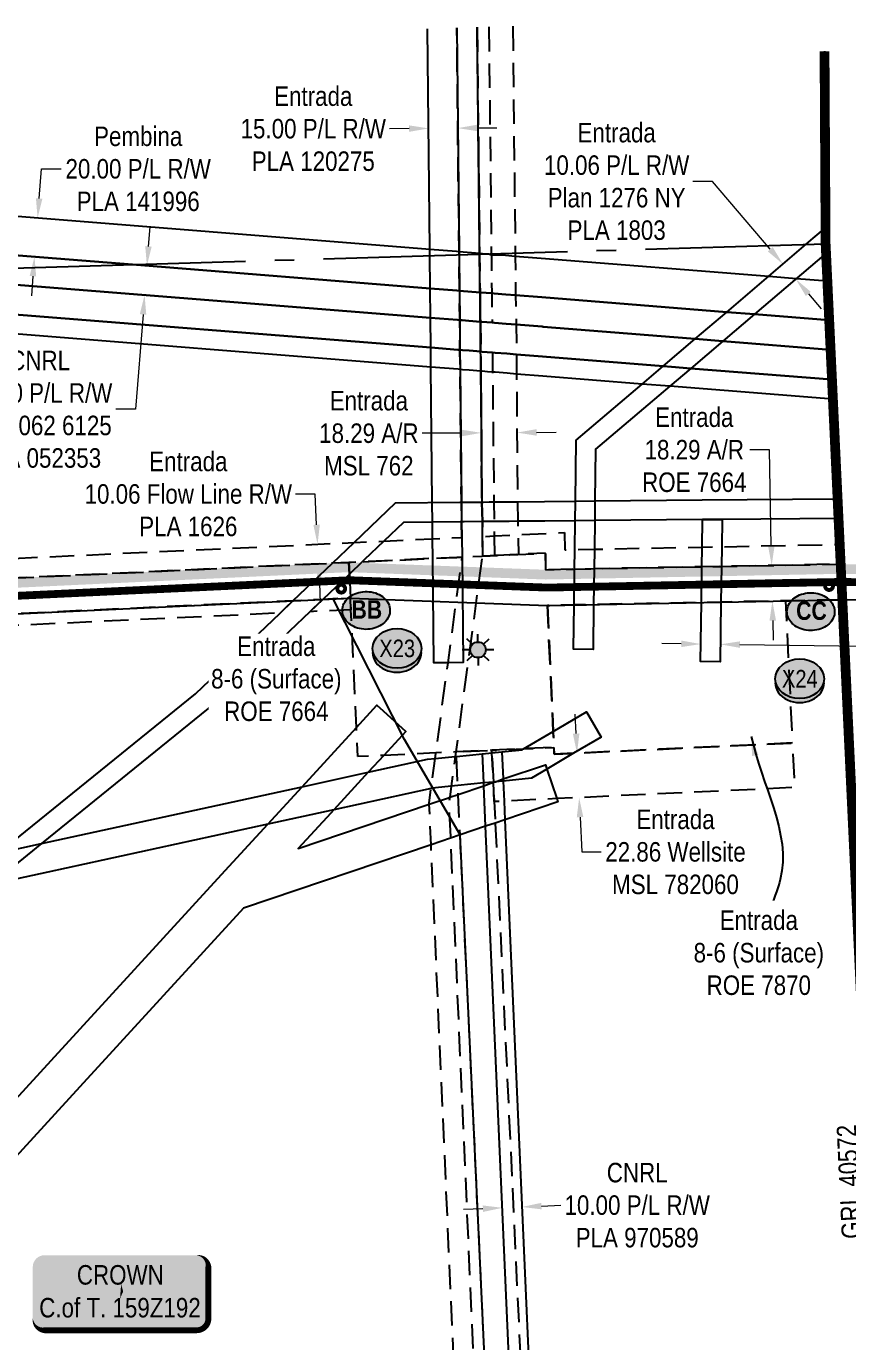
# Model space of a CAD drawing. Extents: x 632269 to 650517, y 5825252 to 5832959.
# Drawn here: x 645812 to 646233, y 5828141 to 5828816 of the extents above; entities that cross this region are included whole.
import ezdxf
from ezdxf.enums import TextEntityAlignment as Align

# ---------------------------------------------------------------- set-up
doc = ezdxf.new("R2010")
doc.units = 0
doc.header["$LTSCALE"] = 5
doc.header["$PDMODE"] = 35
doc.header["$PDSIZE"] = 10
for name, pattern in [('CENTERLINEX3', [5, 2.5, -1, 0.5, -1]), ('foc-ACCESSROAD', [3.75, 2.5, -1.25]), ('foc-FLOWLINE', [3.75, 2.5, -1.25]), ('foc-QUARTERLINE', [33, 25, -3, 2, -3])]:
    doc.linetypes.add(name, pattern=pattern)
doc.layers.get('Defpoints').update_dxf_attribs({"color": 9})
for name, color, linetype in [('AS-POWER', 104, 'foc-POWER'), ('AS-ROADS', 254, 'Continuous'), ('C-RW', 13, 'Continuous'), ('C-WS-S', 8, 'Continuous'), ('F-AR', 190, 'foc-ACCESSROAD'), ('F-EZE', 190, 'foc-FLOWLINE'), ('F-FLOWLINE', 190, 'foc-FLOWLINE'), ('F-RW', 190, 'Continuous'), ('F-WS', 190, 'foc-ACCESSROAD'), ('L-SEC', 7, 'Continuous'), ('L-SECQ', 8, 'foc-QUARTERLINE'), ('P-CROSSINGS', 250, 'Continuous'), ('P-PROPOSED-WL1', 10, 'Continuous'), ('P-STATION', 7, 'Continuous')]:
    doc.layers.add(name, color=color, linetype=linetype)
doc.layers.add('AS-TRAPPER BOUNDARY', color=7, linetype='CENTERLINEX3', true_color=0xb85c00, transparency=0.6)
doc.layers.add('AS-TRAPPER-T', color=7, linetype='Continuous', true_color=0xc26100)
doc.layers.add('P-PROPOSED-WL4', color=7, linetype='Continuous', true_color=0x5b5bc8)
for name, color, linetype, lineweight in [('F-AR-T', 190, 'Continuous', 9), ('F-FLOWLINE-T', 190, 'Continuous', 9), ('F-RW-T', 190, 'Continuous', 9), ('F-WS-T', 190, 'Continuous', 9)]:
    doc.layers.add(name, color=color, linetype=linetype, lineweight=lineweight)
doc.styles.add('80', font='ARIALN.TTF', dxfattribs={"height": 10})
doc.styles.add('80CG', font='ARIALN.TTF', dxfattribs={"height": 10})
doc.styles.add('BOLD', font='ARIALNB.TTF')
doc.styles.add('Crossing', font='ARIALN.TTF', dxfattribs={"height": 10})
doc.styles.add('foc-LtypeFont', font='ARIALN.TTF', dxfattribs={"height": 7.35})
doc.linetypes.add('foc-POWER', pattern='A,6,-1,["P",foc-LtypeFont,S=0.2,R=0,X=-0.625,Y=-0.75],-1.24,4', length=12.24)
doc.dimstyles.new('Compass 5 000', dxfattribs={"dimscale": 5, "dimtxt": 9, "dimasz": 2, "dimexe": 0.2, "dimexo": 0.0625, "dimgap": 0.5, "dimtad": 0, "dimtih": 1, "dimtoh": 1, "dimzin": 0, "dimdsep": 46, "dimtxsty": '80CG', "dimcen": 0.1, "dimse1": 1, "dimse2": 1, "dimclrd": 256, "dimclrt": 256, "dimaunit": 1, "dimadec": 4, "dimazin": 0, "dimtfac": 0.06, "dimtofl": 0, "dimtmove": 0, "dimatfit": 1, "dimfxl": 0.2, "dimtolj": 1, "dimtzin": 0, "dimlwd": -1, "dimarcsym": 0})

# ---------------------------------------------------------------- blocks, each defined once
blk = doc.blocks.new('*D496')
at = {"layer": 'Defpoints', "color": 0, "transparency": 16777216}
for p in [(646045.01, 5828607.14), (646045.03, 5828604.24), (646063.29, 5828604.38)]:
    blk.add_point(p, dxfattribs=at)
at = {"layer": 'F-AR-T', "transparency": 16777216}
for p, q in [((646035.01, 5828607.06), (646014.62, 5828606.9)), ((646073.26, 5828607.36), (646083.26, 5828607.44))]:
    blk.add_line(p, q, dxfattribs=at)
for points in [[(646035, 5828608.73), (646035.02, 5828605.39), (646045.01, 5828607.14)], [(646073.25, 5828609.03), (646073.28, 5828605.69), (646063.26, 5828607.28)]]:
    blk.add_solid(points, dxfattribs=at)
at = {"layer": 'F-AR-T', "transparency": 16777216, "insert": (645987.34, 5828606.9), "char_height": 10, "attachment_point": 5, "style": '80CG'}
blk.add_mtext('\\A1;Entrada\\P18.29 A/R\\PMSL 762', dxfattribs=at)
blk = doc.blocks.new('*D531')
at = {"layer": 'Defpoints', "color": 0, "transparency": 16777216}
for p in [(646148.62, 5828445.5), (646149.69, 5828422.67), (646095.09, 5828420.11)]:
    blk.add_point(p, dxfattribs=at)
at = {"layer": 'F-WS-T', "transparency": 16777216}
for p, q in [((646093.55, 5828452.92), (646093.08, 5828462.91)), ((646095.55, 5828410.12), (646096.39, 5828392.23)), ((646096.39, 5828392.23), (646106.39, 5828392.23))]:
    blk.add_line(p, q, dxfattribs=at)
for points in [[(646095.21, 5828453), (646091.88, 5828452.85), (646094.01, 5828442.94)], [(646097.22, 5828410.2), (646093.89, 5828410.04), (646095.09, 5828420.11)]]:
    blk.add_solid(points, dxfattribs=at)
at = {"layer": 'F-WS-T', "transparency": 16777216, "insert": (646144.46, 5828392.23), "char_height": 10, "attachment_point": 5, "style": '80CG'}
blk.add_mtext('\\A1;Entrada\\P22.86 Wellsite\\PMSL 782060', dxfattribs=at)
blk = doc.blocks.new('*D564')
at = {"layer": 'Defpoints', "color": 0, "transparency": 16777216}
for p in [(645961.05, 5828550.04), (645884.74, 5828546.46), (645885.21, 5828536.41)]:
    blk.add_point(p, dxfattribs=at)
at = {"layer": 'F-FLOWLINE-T', "transparency": 16777216}
for p, q in [((645959.85, 5828575.75), (645949.85, 5828575.75)), ((645960.59, 5828560.03), (645959.85, 5828575.75)), ((645961.99, 5828530), (645962.46, 5828520.01))]:
    blk.add_line(p, q, dxfattribs=at)
for points in [[(645962.25, 5828560.11), (645958.92, 5828559.95), (645961.05, 5828550.04)], [(645963.66, 5828530.07), (645960.33, 5828529.92), (645961.53, 5828539.98)]]:
    blk.add_solid(points, dxfattribs=at)
at = {"layer": 'F-FLOWLINE-T', "transparency": 16777216, "insert": (645894.85, 5828575.75), "char_height": 10, "attachment_point": 5, "style": '80CG'}
blk.add_mtext('\\A1;Entrada\\P10.06 Flow Line R/W\\PPLA 1626', dxfattribs=at)
blk = doc.blocks.new('*D569')
at = {"layer": 'Defpoints', "color": 0, "transparency": 16777216}
for p in [(646199.51, 5828693.65), (646189.49, 5828685.1), (646196.02, 5828677.44)]:
    blk.add_point(p, dxfattribs=at)
at = {"layer": 'F-RW-T', "transparency": 16777216}
for p, q in [((646163.4, 5828736.01), (646153.4, 5828736.01)), ((646193.02, 5828701.26), (646163.4, 5828736.01)), ((646212.53, 5828678.38), (646219.02, 5828670.77))]:
    blk.add_line(p, q, dxfattribs=at)
for points in [[(646194.29, 5828702.34), (646191.76, 5828700.18), (646199.51, 5828693.65)], [(646213.8, 5828679.46), (646211.26, 5828677.3), (646206.04, 5828685.99)]]:
    blk.add_solid(points, dxfattribs=at)
at = {"layer": 'F-RW-T', "transparency": 16777216, "insert": (646114.31, 5828736.01), "char_height": 10, "attachment_point": 5, "style": '80CG'}
blk.add_mtext('\\A1;Entrada\\P10.06 P/L R/W\\PPlan 1276 NY\\PPLA 1803', dxfattribs=at)
blk = doc.blocks.new('*D603')
at = {"layer": 'Defpoints', "color": 0, "transparency": 16777216}
for p in [(645873.64, 5828692.8), (645930.44, 5828688.27), (645929.25, 5828673.32)]:
    blk.add_point(p, dxfattribs=at)
at = {"layer": 'F-RW-T', "transparency": 16777216}
for p, q in [((645874.43, 5828702.77), (645875.23, 5828712.74)), ((645871.65, 5828667.88), (645867.76, 5828619.2)), ((645867.76, 5828619.2), (645857.76, 5828619.2))]:
    blk.add_line(p, q, dxfattribs=at)
for points in [[(645872.77, 5828702.9), (645876.1, 5828702.64), (645873.64, 5828692.8)], [(645869.99, 5828668.01), (645873.31, 5828667.75), (645872.45, 5828677.85)]]:
    blk.add_solid(points, dxfattribs=at)
at = {"layer": 'F-RW-T', "transparency": 16777216, "insert": (645818.68, 5828619.2), "char_height": 10, "attachment_point": 5, "style": '80CG'}
blk.add_mtext('\\A1;CNRL\\P15.00 P/L R/W\\PPlan 062 6125\\PPLA 052353', dxfattribs=at)
blk = doc.blocks.new('*D629')
at = {"layer": 'Defpoints', "color": 0, "transparency": 16777216}
for p in [(646017.69, 5828789.32), (646032.66, 5828789.47), (646017.95, 5828763.24)]:
    blk.add_point(p, dxfattribs=at)
at = {"layer": 'F-RW-T', "transparency": 16777216}
for p, q in [((646007.95, 5828763.14), (645997.95, 5828763.04)), ((646042.92, 5828763.49), (646052.92, 5828763.58))]:
    blk.add_line(p, q, dxfattribs=at)
for points in [[(646007.93, 5828764.81), (646007.97, 5828761.48), (646017.95, 5828763.24)], [(646042.9, 5828765.15), (646042.94, 5828761.82), (646032.92, 5828763.39)]]:
    blk.add_solid(points, dxfattribs=at)
at = {"layer": 'F-RW-T', "transparency": 16777216, "insert": (645958.87, 5828763.04), "char_height": 10, "attachment_point": 5, "style": '80CG'}
blk.add_mtext('\\A1;Entrada\\P15.00 P/L R/W\\PPLA 120275', dxfattribs=at)
blk = doc.blocks.new('*D650')
at = {"layer": 'Defpoints', "color": 0, "transparency": 16777216}
for p in [(645817.63, 5828717.36), (645818.07, 5828717.32), (645816.48, 5828697.37)]:
    blk.add_point(p, dxfattribs=at)
at = {"layer": 'F-RW-T', "transparency": 16777216}
for p, q in [((645818.43, 5828727.32), (645819.64, 5828742.46)), ((645819.64, 5828742.46), (645829.64, 5828742.46)), ((645815.24, 5828687.44), (645814.45, 5828677.47))]:
    blk.add_line(p, q, dxfattribs=at)
for points in [[(645816.77, 5828727.46), (645820.09, 5828727.19), (645817.63, 5828717.36)], [(645813.58, 5828687.57), (645816.9, 5828687.3), (645816.04, 5828697.4)]]:
    blk.add_solid(points, dxfattribs=at)
at = {"layer": 'F-RW-T', "transparency": 16777216, "insert": (645869.17, 5828742.46), "char_height": 10, "attachment_point": 5, "style": '80CG'}
blk.add_mtext('\\A1;Pembina\\P20.00 P/L R/W\\PPLA 141996', dxfattribs=at)
blk = doc.blocks.new('*D692')
at = {"layer": 'Defpoints', "color": 0, "transparency": 16777216}
for p in [(646055.14, 5828224.42), (646065.14, 5828224.86), (646065.78, 5828210.22)]:
    blk.add_point(p, dxfattribs=at)
at = {"layer": 'F-RW-T', "transparency": 16777216}
for p, q in [((646045.79, 5828209.34), (646035.8, 5828208.9)), ((646075.77, 5828210.66), (646085.76, 5828211.1))]:
    blk.add_line(p, q, dxfattribs=at)
for points in [[(646075.7, 5828212.32), (646075.84, 5828208.99), (646065.78, 5828210.22)], [(646045.72, 5828211), (646045.86, 5828207.67), (646055.78, 5828209.78)]]:
    blk.add_solid(points, dxfattribs=at)
at = {"layer": 'F-RW-T', "transparency": 16777216, "insert": (646124.84, 5828211.1), "char_height": 10, "attachment_point": 5, "style": '80CG'}
blk.add_mtext('\\A1;CNRL\\P10.00 P/L R/W\\PPLA 970589', dxfattribs=at)
blk = doc.blocks.new('*D709')
at = {"layer": 'Defpoints', "color": 0, "transparency": 16777216}
for p in [(646186.49, 5828539.03), (646193.75, 5828539.17), (646186.85, 5828520.73)]:
    blk.add_point(p, dxfattribs=at)
at = {"layer": 'F-RW-T', "transparency": 16777216}
for p, q in [((646192.61, 5828598.43), (646182.61, 5828598.43)), ((646193.56, 5828549.17), (646192.61, 5828598.43)), ((646194.29, 5828510.87), (646194.49, 5828500.87))]:
    blk.add_line(p, q, dxfattribs=at)
for points in [[(646195.22, 5828549.2), (646191.89, 5828549.13), (646193.75, 5828539.17)], [(646195.96, 5828510.91), (646192.63, 5828510.84), (646194.1, 5828520.87)]]:
    blk.add_solid(points, dxfattribs=at)
at = {"layer": 'F-RW-T', "transparency": 16777216, "insert": (646154.09, 5828598.43), "char_height": 10, "attachment_point": 5, "style": '80CG'}
blk.add_mtext('\\A1;Entrada\\P18.29 A/R\\PROE 7664', dxfattribs=at)
blk = doc.blocks.new('GAS')
h = blk.add_hatch(color=255)
h.dxf.hatch_style = 1
edge = h.paths.add_edge_path()
edge.add_arc((0, 0), 0.9, 0, 360)
for p, q in [((0, 0.81), (0, 1.62)), ((-0.81, 0), (-1.62, 0)), ((-0.57, 0.57), (-1.14, 1.14)), ((0.57, 0.57), (1.14, 1.14)), ((1.62, 0), (0.81, 0)), ((-0.57, -0.57), (-1.14, -1.14)), ((0, -0.81), (0, -1.62)), ((1.14, -1.14), (0.57, -0.57))]:
    blk.add_line(p, q)
blk.add_circle((0, 0), 0.8)
blk = doc.blocks.new('AA')
at = {"const_width": 4}
blk.add_lwpolyline([(-1, 0, 1), (1, 0, 1)], format="xyb", close=True, dxfattribs=at)
blk.add_circle((0, 0), 2)
blk = doc.blocks.new('Route_Letters')
h = blk.add_hatch(color=255)
h.dxf.hatch_style = 1
edge = h.paths.add_edge_path()
edge.add_ellipse((-0.12, 0.46), major_axis=(-11.97, 0), ratio=0.789318, start_angle=0, end_angle=360)
at = {"color": 5}
blk.add_open_spline([(-12.34, 0.46), (-12.34, -0.25), (-12.24, -0.97), (-11.72, -2.79), (-11.14, -3.88), (-9.56, -5.81), (-8.54, -6.66), (-6.22, -8.02), (-4.9, -8.54), (-2.12, -9.17), (-0.66, -9.3), (2.22, -9.13), (3.64, -8.84), (6.27, -7.89), (7.48, -7.22), (9.54, -5.6), (10.38, -4.64), (11.6, -2.54), (11.97, -1.4), (12.18, 0.91), (12.02, 2.08), (11.2, 4.3), (10.54, 5.35), (8.8, 7.2), (7.72, 7.99), (5.29, 9.24), (3.93, 9.68), (1.11, 10.18), (-0.35, 10.23), (-3.22, 9.91), (-4.61, 9.55), (-7.16, 8.47), (-8.32, 7.75), (-10.24, 6.02), (-11, 5.02), (-12.05, 2.86), (-12.32, 1.7), (-12.34, 0.52), (-12.34, 0.49), (-12.34, 0.46)], degree=3, knots=[0, 0, 0, 0, 0.219529, 0.219529, 0.575727, 0.575727, 0.931924, 0.931924, 1.288121, 1.288121, 1.644318, 1.644318, 2.000515, 2.000515, 2.356712, 2.356712, 2.712909, 2.712909, 3.069107, 3.069107, 3.425304, 3.425304, 3.781501, 3.781501, 4.137698, 4.137698, 4.493895, 4.493895, 4.850092, 4.850092, 5.20629, 5.20629, 5.562487, 5.562487, 5.918684, 5.918684, 6.274881, 6.274881, 6.283185, 6.283185, 6.283185, 6.283185], dxfattribs=at)
at = {"color": 14, "style": 'BOLD'}
blk.add_attdef('A', text='', height=9.5, dxfattribs=at).set_placement((0.22, 0.98), align=Align.MIDDLE)
blk = doc.blocks.new('*U773')
h = blk.add_hatch(color=59)
edge = h.paths.add_edge_path()
edge.add_line((-39, -20), (39, -20))
edge.add_arc((39, -14), 6, 270, 360)
edge.add_line((45, -14), (45, 12.5))
edge.add_arc((39, 12.5), 6, 0, 90)
edge.add_line((39, 18.5), (-39, 18.5))
edge.add_arc((-39, 12.5), 6, 90, 180)
edge.add_line((-45, 12.5), (-45, -14))
edge.add_arc((-39, -14), 6, 180, 270)
at = {"color": 1, "flags": 128}
blk.add_lwpolyline([(-39, -20, 3, 3, 0), (39, -20, 3, 3, 0.414214), (45, -14, 3, 3, 0), (45, 12.5, 3, 0, 0.414214), (39, 18.5, 0, 0, 0), (-39, 18.5, 0, 0, 0.414214), (-45, 12.5, 0, 0, 0), (-45, -14, 0, 3, 0.414214)], format="xyseb", close=True, dxfattribs=at)
blk.add_lwpolyline([(1.32, -0.1, 0, 7.5, 0), (0, 0, 0, 0, 0)], format="xyseb", dxfattribs=at)
at = {"color": 1, "style": '80'}
blk.add_attdef('ENTER_TEXT_001', (-37.03, -4.99), '', height=10, dxfattribs=at)
blk = doc.blocks.new('xing2')
h = blk.add_hatch(color=50)
h.dxf.hatch_style = 1
edge = h.paths.add_edge_path()
edge.add_ellipse((0, 0), major_axis=(-12.5, 0), ratio=0.816297, start_angle=0, end_angle=360)
h = blk.add_hatch(color=250)
h.dxf.hatch_style = 1
edge = h.paths.add_edge_path()
edge.add_ellipse((0, -2.05), major_axis=(-12.5, 0), ratio=0.816297, start_angle=0, end_angle=180)
edge.add_line((12.5, -2.05), (12.5, 0))
edge.add_ellipse((0, 0), major_axis=(-12.5, 0), ratio=0.816297, start_angle=0, end_angle=180, ccw=False)
edge.add_line((-12.5, 0), (-12.5, -2.05))
at = {"color": 250}
blk.add_ellipse((0, 0), major_axis=(-12.5, 0), ratio=0.816297, dxfattribs=at)
blk.add_ellipse((0, -2.05), major_axis=(-12.5, 0), ratio=0.816297, start_param=0, end_param=3.141593, dxfattribs=at)
at = {"color": 250, "style": 'Crossing'}
blk.add_attdef('CROSSING', text='', height=9, dxfattribs=at).set_placement((0.09, 0.02), align=Align.MIDDLE_CENTER)
at = {"color": 250, "style": 'Crossing', "flags": 1}
for tag, p in [('OWNER', (0.09, -12.49)), ('DESCRIPTION', (0.09, -25.77)), ('LOCATION', (0.09, -39.3)), ('DWG_REF', (0.09, -52.84))]:
    blk.add_attdef(tag, text='', height=9, dxfattribs=at).set_placement(p, align=Align.MIDDLE_CENTER)

msp = doc.modelspace()

# ---------------------------------------------------------------- hatches: boundary and pattern name
at = {"layer": 'P-PROPOSED-WL1', "linetype": 'Continuous'}
h = msp.add_hatch(color=256, dxfattribs=at)
h.dxf.hatch_style = 1
h.paths.add_polyline_path([(645260.123, 5827869.226), (645258.247, 5827933.855), (645258.024, 5827941.526), (645257.657, 5827954.171), (645249.005, 5828252.285), (645248.802, 5828259.287), (645248.366, 5828274.291), (645247.931, 5828289.274), (645244.277, 5828415.175), (645250.963, 5828477.039), (645279.135, 5828507.983), (645424.327, 5828514.792), (645968.664, 5828540.319), (645977.07, 5828540.715), (646077.939, 5828536.941), (646092.702, 5828537.224), (646102.752, 5828537.418), (646157.951, 5828538.479), (646168.009, 5828538.673), (646229.083, 5828539.848), (646229.318, 5828534.854), (646168.106, 5828533.676), (646158.047, 5828533.482), (646102.849, 5828532.421), (646092.798, 5828532.227), (646077.894, 5828531.941), (645977.094, 5828535.712), (645968.898, 5828535.326), (645424.562, 5828509.799), (645281.437, 5828503.087), (645255.757, 5828474.881), (645249.283, 5828414.978), (645252.928, 5828289.419), (645253.363, 5828274.436), (645253.798, 5828259.432), (645254.001, 5828252.43), (645262.653, 5827954.316), (645263.02, 5827941.671), (645263.243, 5827934), (645265.119, 5827869.374)])
at = {"layer": 'P-PROPOSED-WL4', "linetype": 'Continuous'}
h = msp.add_hatch(color=256, dxfattribs=at)
h.dxf.hatch_style = 1
h.paths.add_polyline_path([(646229.318, 5828534.846), (646249.466, 5828534.523), (646249.232, 5828539.526), (646229.083, 5828539.848)])

# ---------------------------------------------------------------- linework, layer by layer
at = {"layer": 'AS-POWER', "flags": 128}
for points in [[(646045.774, 5828543.938), (646042.861, 5828815.071)], [(645278.097, 5827749.623), (645275.196, 5827849.536), (645278.416, 5827869.753), (645262.562, 5828416.032), (645274.376, 5828489.44), (645977.921, 5828522.435), (646078.835, 5828518.654), (646229.942, 5828521.561), (646837.529, 5828524.065), (647693.799, 5828545.378), (647712.46, 5828531.032), (647862.97, 5828533.564), (648441.582, 5828538.635), (648533.048, 5828541.172), (648689.643, 5828543.355), (649051.068, 5828545.226), (649100.606, 5828544.114), (649184.702, 5828540.199), (649294.76, 5828639.407), (649513.959, 5828641.249)], [(646034.436, 5828049.458), (646050.06, 5828060.604), (646034.08, 5828400.965), (646005.561, 5828449.919), (645968.98, 5828522.016)]]:
    msp.add_lwpolyline(points, dxfattribs=at)
at = {"layer": 'AS-ROADS', "const_width": 3.999, "flags": 128}
msp.add_lwpolyline([(646250.046, 5828530.384), (646229.766, 5828530.706), (646078.659, 5828527.8), (645977.493, 5828531.572), (645273.947, 5828498.577), (645253.419, 5828415.604), (645269.568, 5827859.442), (644635.722, 5827840.6), (644533.25, 5827837.825), (644536.772, 5827707.745), (644474.225, 5827661.409), (644390.099, 5827536.894), (644409.185, 5826874.702), (644412.309, 5826762.743), (644396.172, 5826762.419), (643862.692, 5826751.716), (643799.269, 5826750.442), (643782.899, 5826750.114), (643722.317, 5826748.879), (643604.539, 5826745.622), (643057.303, 5826167.253)], dxfattribs=at)
at = {"layer": 'AS-TRAPPER BOUNDARY', "const_width": 4.998, "flags": 128}
msp.add_lwpolyline([(644628.808, 5828757.307), (644655.524, 5827851.253), (645457.548, 5827875.09), (646259.174, 5827898.926), (646221.37, 5828704.132), (646220.819, 5828802.765)], dxfattribs=at)
at = {"layer": 'C-RW'}
msp.add_lwpolyline([(645785.192, 5828684.822), (646018.901, 5828666.157), (646032.688, 5828665.057), (646033.879, 5828664.961), (646035.16, 5828664.859), (646038.639, 5828664.581), (646044.586, 5828664.106), (646045.234, 5828664.055), (646047.716, 5828663.858), (646050.476, 5828663.637), (646051.774, 5828663.533), (646057.769, 5828663.055), (646062.897, 5828662.645), (646076.107, 5828661.59), (646076.587, 5828661.552), (646143.588, 5828656.203), (646154.564, 5828655.323), (646168.741, 5828654.189), (646223.923, 5828649.765), (646224.643, 5828634.423), (646152.341, 5828640.212), (646142.375, 5828641.011), (646138.165, 5828641.346), (646076.327, 5828646.282), (646063.013, 5828647.345), (646058.019, 5828647.745), (646052.003, 5828648.226), (646050.638, 5828648.334), (646047.936, 5828648.55), (646045.376, 5828648.755), (646044.71, 5828648.809), (646038.723, 5828649.286), (646035.302, 5828649.558), (646034.028, 5828649.66), (646032.907, 5828649.75), (646019.052, 5828650.856), (645782.069, 5828669.785)], dxfattribs=at)
at = {"layer": 'F-AR', "flags": 128}
msp.add_lwpolyline([(646061.11, 5828815.592), (646062.338, 5828699.322), (646062.354, 5828697.817), (646062.566, 5828677.722), (646062.897, 5828662.645), (646063.013, 5828647.345), (646063.059, 5828637.314), (646063.51, 5828571.829), (646063.622, 5828561.777), (646063.864, 5828554.865), (646063.97, 5828544.792), (646059.507, 5828544.583), (646053.501, 5828544.301), (646051.693, 5828544.216), (646049.434, 5828544.11), (646045.774, 5828543.938), (646045.643, 5828554.01), (646045.562, 5828561.605), (646045.287, 5828571.656), (646044.764, 5828638.775), (646044.71, 5828648.809), (646044.586, 5828664.106), (646044.31, 5828679.179), (646044.101, 5828698.771), (646044.093, 5828699.337), (646042.861, 5828815.071)], dxfattribs=at)
msp.add_lwpolyline([(646052.114, 5828407.077), (646076.227, 5827893.47), (646074.272, 5827893.413), (646073.388, 5827893.386), (646069.7, 5827893.276), (646057.932, 5827892.925), (646034.08, 5828400.965), (646033.106, 5828421.73), (646032.894, 5828426.255), (646032.189, 5828441.254), (646031.921, 5828443.513), (646050.418, 5828444.378), (646050.422, 5828443.109), (646051.134, 5828427.947), (646051.598, 5828418.068), (646052.114, 5828407.077)], close=True, dxfattribs=at)
at = {"layer": 'F-EZE', "flags": 128}
msp.add_lwpolyline([(646048.861, 5828815.242), (646050.1, 5828698.952), (646050.111, 5828698.386), (646050.315, 5828678.7), (646050.476, 5828663.637), (646047.716, 5828663.858), (646045.234, 5828664.055), (646044.586, 5828664.106), (646044.31, 5828679.179), (646044.101, 5828698.771), (646044.093, 5828699.337), (646042.861, 5828815.071)], dxfattribs=at)
for points in [[(646049.434, 5828544.11), (646045.774, 5828543.938), (646045.643, 5828554.01), (646045.562, 5828561.605), (646045.287, 5828571.656), (646044.764, 5828638.775), (646044.71, 5828648.809), (646045.376, 5828648.755), (646047.936, 5828648.55), (646050.638, 5828648.334), (646050.74, 5828638.299), (646051.414, 5828571.716), (646051.516, 5828561.661), (646051.591, 5828554.289), (646051.693, 5828544.216), (646049.434, 5828544.11)], [(645963.784, 5828521.772), (645977.921, 5828522.435), (645978.201, 5828516.438), (645957.157, 5828515.451), (645963.784, 5828521.772)], [(645425.466, 5828490.515), (645274.657, 5828483.442), (645274.376, 5828489.44), (645425.185, 5828496.513), (645440.026, 5828497.209), (645597.842, 5828504.611), (645627.83, 5828506.016), (645948.469, 5828521.053), (645941.843, 5828514.732), (645598.124, 5828498.613), (645440.195, 5828491.206), (645425.466, 5828490.515)]]:
    msp.add_lwpolyline(points, close=True, dxfattribs=at)
at = {"layer": 'F-FLOWLINE', "flags": 128}
for points in [[(646042.861, 5828815.071), (646044.093, 5828699.337), (646044.101, 5828698.771), (646044.31, 5828679.179), (646044.586, 5828664.106), (646044.71, 5828648.809), (646044.764, 5828638.775), (646045.287, 5828571.656), (646045.562, 5828561.605), (646045.643, 5828554.01), (646051.591, 5828554.289), (646063.864, 5828554.865), (646087.643, 5828555.98), (646087.811, 5828547.199), (646092.834, 5828547.296), (646102.885, 5828547.489), (646158.087, 5828548.55), (646168.145, 5828548.744), (646228.611, 5828549.908), (646229.083, 5828539.848), (646168.009, 5828538.673), (646157.951, 5828538.479), (646102.752, 5828537.418), (646092.702, 5828537.224), (646077.939, 5828536.941), (646077.776, 5828545.44), (646063.97, 5828544.792), (646059.507, 5828544.583), (646053.501, 5828544.301), (646051.693, 5828544.216), (646049.434, 5828544.11), (646045.774, 5828543.938), (646045.405, 5828543.921), (646031.92, 5828443.514), (646031.603, 5828441.194), (646029.55, 5828425.915), (646028.791, 5828420.268), (646028.35, 5828416.987), (646029.128, 5828399.288), (646051.405, 5827892.731), (646041.342, 5827892.432), (646019.2, 5828395.924), (646018.285, 5828416.708), (646018.255, 5828417.406), (646019.248, 5828424.801), (646021.31, 5828440.147), (646021.698, 5828443.031), (646027.912, 5828489.275), (646035.19, 5828543.442), (646032.406, 5828543.312), (646020.113, 5828542.735), (645983.979, 5828541.039), (645977.07, 5828540.715), (645968.664, 5828540.319), (645439.511, 5828515.504), (645424.327, 5828514.792), (645279.135, 5828507.983), (645223.854, 5828447.264), (645216.411, 5828454.04), (645264.913, 5828507.316), (645264.619, 5828516.891), (645259.763, 5828675.099), (645256.155, 5828792.608)], [(645266.167, 5828792.893), (645269.784, 5828675.402), (645274.662, 5828517.851), (645423.856, 5828524.848), (645439.227, 5828525.568), (645979.773, 5828550.918), (645995.088, 5828551.637), (646020.014, 5828552.808), (646034.966, 5828553.509), (646034.888, 5828561.504), (646034.79, 5828571.558), (646034.126, 5828639.626), (646034.028, 5828649.66), (646033.879, 5828664.961), (646033.732, 5828680.024), (646033.552, 5828698.452), (646033.536, 5828700.104), (646032.418, 5828814.773)]]:
    msp.add_lwpolyline(points, dxfattribs=at)
at = {"layer": 'F-RW'}
for points in [[(646032.418, 5828814.773), (646033.536, 5828700.104), (646033.552, 5828698.452), (646033.732, 5828680.024), (646033.879, 5828664.961), (646034.028, 5828649.66), (646034.126, 5828639.626), (646034.79, 5828571.558), (646034.888, 5828561.504), (646034.966, 5828553.509), (646035.19, 5828543.442), (646035.638, 5828489.351), (646027.912, 5828489.275), (646020.639, 5828489.202), (646020.113, 5828542.735), (646020.014, 5828552.808), (646019.931, 5828561.364), (646019.832, 5828571.418), (646019.15, 5828640.821), (646019.052, 5828650.856), (646018.901, 5828666.157), (646018.753, 5828681.219), (646018.589, 5828698), (646018.556, 5828701.314), (646017.447, 5828814.345)], [(645792.365, 5828719.374), (646018.556, 5828701.314), (646032.182, 5828700.226), (646033.536, 5828700.104), (646044.093, 5828699.337), (646047.214, 5828698.864), (646048.637, 5828698.908), (646050.111, 5828698.386), (646051.274, 5828698.421), (646057.296, 5828698.221), (646062.354, 5828697.817), (646075.602, 5828696.76), (646192.243, 5828687.449), (646206.425, 5828686.317), (646222.266, 5828685.049), (646223.212, 5828664.897), (646184.896, 5828667.953), (646170.703, 5828669.085), (646075.891, 5828676.659), (646062.566, 5828677.722), (646057.584, 5828678.12), (646051.558, 5828678.602), (646050.315, 5828678.7), (646047.5, 5828678.925), (646044.31, 5828679.179), (646033.732, 5828680.024), (646032.472, 5828680.125), (646018.753, 5828681.219), (645866.184, 5828693.396), (645788.265, 5828699.625)], [(645788.265, 5828699.625), (645866.184, 5828693.396), (646018.753, 5828681.219), (646032.472, 5828680.125), (646033.732, 5828680.024), (646044.31, 5828679.179), (646047.5, 5828678.925), (646050.315, 5828678.7), (646051.558, 5828678.602), (646057.584, 5828678.12), (646062.566, 5828677.722), (646075.891, 5828676.659), (646170.703, 5828669.085), (646184.896, 5828667.953), (646223.212, 5828664.897), (646223.923, 5828649.765), (646168.741, 5828654.189), (646154.564, 5828655.323), (646143.588, 5828656.203), (646076.587, 5828661.552), (646076.107, 5828661.59), (646062.897, 5828662.645), (646057.769, 5828663.055), (646051.774, 5828663.533), (646050.476, 5828663.637), (646047.716, 5828663.858), (646045.234, 5828664.055), (646044.586, 5828664.106), (646038.639, 5828664.581), (646035.16, 5828664.859), (646033.879, 5828664.961), (646032.688, 5828665.057), (646018.901, 5828666.157), (645785.192, 5828684.822)], [(645782.069, 5828669.785), (646019.052, 5828650.856), (646032.907, 5828649.75), (646034.028, 5828649.66), (646035.302, 5828649.558), (646038.723, 5828649.286), (646044.71, 5828648.809), (646045.376, 5828648.755), (646047.936, 5828648.55), (646050.638, 5828648.334), (646052.003, 5828648.226), (646058.019, 5828647.745), (646063.013, 5828647.345), (646076.327, 5828646.282), (646138.165, 5828641.346), (646142.375, 5828641.011), (646152.341, 5828640.212), (646224.643, 5828634.423), (646225.116, 5828624.357), (646141.582, 5828631.045), (646127.405, 5828632.179), (646076.472, 5828636.244), (646063.059, 5828637.314), (646058.164, 5828637.706), (646052.148, 5828638.187), (646050.74, 5828638.299), (646048.08, 5828638.512), (646045.47, 5828638.72), (646044.764, 5828638.775), (646038.778, 5828639.254), (646035.395, 5828639.524), (646034.126, 5828639.626), (646033.051, 5828639.712), (646019.15, 5828640.821), (645780.029, 5828659.917)], [(645797.735, 5828391.783), (645898.459, 5828473.345), (645941.843, 5828514.732), (645948.469, 5828521.053), (645968.664, 5828540.319), (645979.773, 5828550.917), (646001.075, 5828571.24), (646034.029, 5828571.551), (646036.028, 5828571.57), (646039.148, 5828571.6), (646045.152, 5828571.656), (646046.094, 5828571.666), (646049.039, 5828571.693), (646053.106, 5828571.732), (646059.112, 5828571.788), (646063.452, 5828571.828), (646077.395, 5828571.96), (646093.16, 5828572.109), (646103.211, 5828572.206), (646158.181, 5828572.719), (646227.51, 5828573.36), (646227.51, 5828573.36), (646227.982, 5828563.308), (646168.335, 5828562.758), (646158.277, 5828562.664), (646103.079, 5828562.147), (646093.028, 5828562.052), (646077.539, 5828561.907), (646063.538, 5828561.776), (646059.257, 5828561.734), (646053.251, 5828561.678), (646049.184, 5828561.639), (646046.187, 5828561.611), (646045.207, 5828561.601), (646036.121, 5828561.516), (646034.173, 5828561.498), (646005.139, 5828561.224), (645995.089, 5828551.636), (645984.994, 5828542.005), (645983.979, 5828541.04), (645977.349, 5828534.713), (645963.784, 5828521.772), (645957.157, 5828515.451), (645905.101, 5828465.79), (645819.608, 5828396.558), (645793.658, 5828375.554)], [(645621.636, 5828063.503), (645824.562, 5828285.255), (645911.861, 5828380.654), (645935.56, 5828406.535), (645953.123, 5828425.71), (645981.014, 5828456.063), (645991.496, 5828467.471), (645994.661, 5828464.565), (646006.217, 5828453.952), (645995.033, 5828441.781), (645987.078, 5828433.124), (645969.443, 5828413.93), (645967.856, 5828412.203), (645967.856, 5828412.203), (645951.153, 5828393.965), (646018.285, 5828416.708), (646028.214, 5828420.072), (646028.791, 5828420.268), (646033.106, 5828421.73), (646046.264, 5828426.188), (646051.134, 5828427.947), (646052.268, 5828428.222), (646056.128, 5828429.676), (646077.817, 5828436.895), (646078.545, 5828434.747), (646083.691, 5828419.572), (646084.237, 5828417.962), (646057.048, 5828408.749), (646052.114, 5828407.077), (646047.179, 5828405.405), (646034.08, 5828400.965), (646029.128, 5828399.288), (646019.2, 5828395.924), (645923.136, 5828363.371), (645839.314, 5828271.756), (645636.385, 5828050.003)], [(645797.735, 5828391.783), (645819.608, 5828396.558), (645953.123, 5828425.71), (645987.078, 5828433.124), (646017.467, 5828439.756), (646021.31, 5828440.147), (646031.603, 5828441.194), (646032.189, 5828441.254), (646045.542, 5828442.612), (646050.422, 5828443.109), (646055.514, 5828443.627), (646065.876, 5828444.682), (646066.653, 5828445.14), (646081.806, 5828454.08), (646098.796, 5828464.103), (646106.409, 5828451.186), (646092.274, 5828442.846), (646078.545, 5828434.747), (646070.661, 5828430.096), (646056.174, 5828428.62), (646052.268, 5828428.222), (646051.134, 5828427.947), (646046.202, 5828427.606), (646032.894, 5828426.255), (646029.55, 5828425.915), (646027.964, 5828425.754), (646019.826, 5828424.928), (646019.248, 5828424.801), (645969.443, 5828413.93), (645935.56, 5828406.535), (645822.791, 5828381.911), (645793.658, 5828375.554)]]:
    msp.add_lwpolyline(points, dxfattribs=at)
for points in [[(646102.511, 5828519.11), (646102.207, 5828496.057), (646092.162, 5828496.192), (646092.461, 5828518.916), (646092.702, 5828537.224), (646092.834, 5828547.296), (646093.028, 5828562.052), (646093.16, 5828572.109), (646093.57, 5828603.474), (646127.405, 5828632.179), (646138.165, 5828641.346), (646154.564, 5828655.322), (646170.7, 5828669.083), (646211.457, 5828703.831), (646215.077, 5828706.914), (646221.326, 5828712.235), (646221.37, 5828704.132), (646221.599, 5828699.26), (646184.894, 5828667.951), (646168.741, 5828654.188), (646152.341, 5828640.212), (646141.582, 5828631.045), (646130.362, 5828621.525), (646103.556, 5828598.781), (646103.211, 5828572.206), (646103.079, 5828562.147), (646102.885, 5828547.489), (646102.752, 5828537.418), (646102.511, 5828519.11)], [(646167.762, 5828520.365), (646167.349, 5828489.789), (646157.296, 5828489.931), (646157.703, 5828520.171), (646157.951, 5828538.479), (646158.087, 5828548.55), (646158.277, 5828562.664), (646168.335, 5828562.758), (646168.145, 5828548.744), (646168.009, 5828538.673), (646167.762, 5828520.365)], [(646057.048, 5828408.749), (646079.704, 5827893.573), (646076.227, 5827893.47), (646074.272, 5827893.412), (646073.388, 5827893.385), (646069.7, 5827893.276), (646047.179, 5828405.405), (646046.264, 5828426.188), (646046.202, 5828427.606), (646045.542, 5828442.613), (646050.422, 5828443.109), (646055.514, 5828443.627), (646056.126, 5828429.719), (646056.174, 5828428.62), (646056.628, 5828418.304), (646057.048, 5828408.749)]]:
    msp.add_lwpolyline(points, close=True, dxfattribs=at)
at = {"layer": 'F-RW-T'}
msp.add_line((646147.42, 5828498.973), (646137.424, 5828499.108), dxfattribs=at)
at = {"layer": 'F-RW-T', "flags": 128}
msp.add_lwpolyline([(646177.465, 5828498.567), (646253.591, 5828497.539), (646264.29, 5828489.586)], dxfattribs=at)
at = {"layer": 'F-RW-T'}
for points in [[(646147.442, 5828500.639), (646147.397, 5828497.307), (646157.415, 5828498.838)], [(646177.487, 5828500.233), (646177.442, 5828496.901), (646167.469, 5828498.702)]]:
    msp.add_solid(points, dxfattribs=at)
at = {"layer": 'F-WS', "flags": 128}
for points in [[(646229.083, 5828539.848), (646229.942, 5828521.561), (646200.793, 5828521), (646167.762, 5828520.365), (646157.703, 5828520.171), (646102.511, 5828519.11), (646092.461, 5828518.916), (646078.835, 5828518.654), (646081.806, 5828454.08), (646082.192, 5828445.872), (646066.653, 5828445.14), (646050.418, 5828444.378), (646031.921, 5828443.513), (646021.698, 5828443.031), (645995.033, 5828441.781), (645981.708, 5828441.157), (645981.014, 5828456.063), (645978.201, 5828516.438), (645977.921, 5828522.435), (645977.349, 5828534.713), (645977.07, 5828540.716), (645983.979, 5828541.04), (646032.406, 5828543.312), (646035.19, 5828543.442), (646045.405, 5828543.921), (646049.434, 5828544.11), (646053.501, 5828544.3), (646059.507, 5828544.582), (646077.776, 5828545.44), (646077.939, 5828536.941), (646092.702, 5828537.224), (646102.752, 5828537.418), (646157.951, 5828538.479), (646168.009, 5828538.673), (646229.083, 5828539.848)], [(645977.349, 5828534.713), (645977.921, 5828522.435), (645963.784, 5828521.772), (645948.469, 5828521.053), (645627.83, 5828506.015), (645597.842, 5828504.61), (645440.027, 5828497.209), (645425.185, 5828496.513), (645274.376, 5828489.44), (645274.657, 5828483.442), (645277.784, 5828416.747), (645262.562, 5828416.032), (645244.277, 5828415.175), (645238.278, 5828414.894), (645177.245, 5828412.03), (645172.53, 5828512.571), (645240.329, 5828515.75), (645246.328, 5828516.032), (645264.619, 5828516.891), (645273.07, 5828517.286), (645273.518, 5828507.72), (645279.135, 5828507.983), (645424.327, 5828514.792), (645439.511, 5828515.504), (645968.664, 5828540.319), (645977.07, 5828540.716), (645977.349, 5828534.713)], [(646092.274, 5828442.846), (646082.345, 5828442.38), (646082.192, 5828445.872), (646081.806, 5828454.08), (646078.835, 5828518.654), (646092.461, 5828518.916), (646102.511, 5828519.11), (646157.703, 5828520.171), (646167.762, 5828520.365), (646200.793, 5828521), (646204.39, 5828448.119), (646092.274, 5828442.846)], [(646082.192, 5828445.872), (646082.345, 5828442.38), (646092.274, 5828442.846), (646204.39, 5828448.119), (646205.46, 5828425.284), (646083.691, 5828419.572), (646056.628, 5828418.304), (646051.598, 5828418.068), (646051.134, 5828427.947), (646050.422, 5828443.109), (646050.418, 5828444.378), (646066.653, 5828445.14), (646082.192, 5828445.872)]]:
    msp.add_lwpolyline(points, close=True, dxfattribs=at)
at = {"layer": 'L-SEC'}
for p, q in [((646220.819, 5828802.765), (646221.37, 5828704.132)), ((646221.37, 5828704.132), (646259.174, 5827898.926))]:
    msp.add_line(p, q, dxfattribs=at)
at = {"layer": 'L-SECQ'}
msp.add_line((645469.331, 5828681.428), (646221.37, 5828704.132), dxfattribs=at)

# ---------------------------------------------------------------- block references
ref = msp.add_blockref('*U773', (645860.15, 5828166.993), dxfattribs=dict(xscale=0.999675, yscale=0.999675, zscale=0.999675))
ref.add_attrib('ENTER_TEXT_001', 'CROWN', (645837.749, 5828170.414), dxfattribs={"color": 1, "height": 9.9968, "style": '80'})
ref.add_attrib('ENTER_TEXT_002', 'C.of T. 159Z192', (645818.451, 5828153.575), dxfattribs={"color": 1, "height": 9.99675, "style": '80'})
at = {"layer": 'C-WS-S', "xscale": 4.998345000000032, "yscale": 4.998345000000032, "zscale": 4.998345000000032, "rotation": 0.08236396073204832}
msp.add_blockref('GAS', (646043.267, 5828495.885), dxfattribs=at)
at = {"layer": 'P-CROSSINGS', "color": 4, "xscale": 0.999675, "yscale": 0.999675, "zscale": 0.999675}
for p, values in [((646001.782, 5828496.607), {'CROSSING': 'X23'}), ((646208.074, 5828481.049), {'CROSSING': 'X24'})]:
    msp.add_blockref('xing2', p, dxfattribs=at).add_auto_attribs(values)
at = {"layer": 'P-STATION', "xscale": 0.9993181160249874, "yscale": 0.9993181160249874, "zscale": 0.9993181160249874}
for p in [(645973.2, 5828527.236), (646223.142, 5828528.567)]:
    msp.add_blockref('AA', p, dxfattribs=at)
at = {"layer": 'P-STATION'}
ref = msp.add_blockref('Route_Letters', (646213.903, 5828515.003), dxfattribs=dict(at, xscale=0.9993181160249874, yscale=0.9993181160249874, zscale=0.9993181160249874))
ref.add_attrib('A', 'CC', dxfattribs={"layer": '0', "color": 170, "height": 9.4935, "style": 'BOLD'}).set_placement((646214.128, 5828515.978), align=Align.MIDDLE)

# ---------------------------------------------------------------- dimensions: what is measured, and where the dimension line sits
at = {"layer": 'F-AR-T'}
dim = msp.add_linear_dim(base=(646045.011, 5828607.139), p1=(646063.286, 5828604.378), p2=(646045.033, 5828604.236), angle=180.446241, text='Entrada\\P18.29 A/R\\PMSL 762', dimstyle='Compass 5 000', dxfattribs=at)
dim.commit()
dim.dimension.update_dxf_attribs({"geometry": '*D496', "text_midpoint": (645987.339, 5828606.902), "dimtype": 161})
at = {"layer": 'F-FLOWLINE-T'}
dim = msp.add_linear_dim(base=(645961.054, 5828550.04), p1=(645885.211, 5828536.406), p2=(645884.74, 5828546.461), angle=92.685011, text='Entrada\\P10.06 Flow Line R/W\\PPLA 1626', dimstyle='Compass 5 000', dxfattribs=at)
dim.commit()
dim.dimension.update_dxf_attribs({"geometry": '*D564', "text_midpoint": (645894.852, 5828575.751), "dimtype": 161})
at = {"layer": 'F-RW-T'}
for base, p1, p2, angle, text, picture, middle in [((646017.948, 5828763.241), (646032.664, 5828789.472), (646017.692, 5828789.325), 180.562521, 'Entrada\\P15.00 P/L R/W\\PPLA 120275', '*D629', (645958.867, 5828763.045)), ((646199.512, 5828693.647), (646196.021, 5828677.443), (646189.49, 5828685.103), 130.450467, 'Entrada\\P10.06 P/L R/W\\PPlan 1276 NY\\PPLA 1803', '*D569', (646114.315, 5828736.007)), ((645817.632, 5828717.356), (645816.479, 5828697.369), (645818.072, 5828717.321), 85.43498, 'Pembina\\P20.00 P/L R/W\\PPLA 141996', '*D650', (645869.173, 5828742.459)), ((645873.639, 5828692.801), (645929.246, 5828673.317), (645930.44, 5828688.268), 85.436772, 'CNRL\\P15.00 P/L R/W\\PPlan 062 6125\\PPLA 052353', '*D603', (645818.682, 5828619.198)), ((646193.75, 5828539.169), (646186.846, 5828520.732), (646186.494, 5828539.029), 91.102296, 'Entrada\\P18.29 A/R\\PROE 7664', '*D709', (646154.087, 5828598.428))]:
    dim = msp.add_linear_dim(base=base, p1=p1, p2=p2, angle=angle, text=text, dimstyle='Compass 5 000', dxfattribs=at)
    dim.commit()
    dim.dimension.update_dxf_attribs({"geometry": picture, "text_midpoint": middle, "dimtype": 161})
dim = msp.add_aligned_dim(p1=(646055.138, 5828224.42), p2=(646065.135, 5828224.86), distance=-14.656, text='CNRL\\P10.00 P/L R/W\\PPLA 970589', dimstyle='Compass 5 000', dxfattribs=at)
dim.commit()
dim.dimension.update_dxf_attribs({"geometry": '*D692', "text_midpoint": (646124.842, 5828211.096)})
at = {"layer": 'F-WS-T'}
dim = msp.add_linear_dim(base=(646095.086, 5828420.107), p1=(646148.62, 5828445.496), p2=(646149.69, 5828422.668), angle=272.685461, text='Entrada\\P22.86 Wellsite\\PMSL 782060', dimstyle='Compass 5 000', dxfattribs=at)
dim.commit()
dim.dimension.update_dxf_attribs({"geometry": '*D531', "text_midpoint": (646144.463, 5828392.23), "dimtype": 161})

# ---------------------------------------------------------------- leaders
at = {"layer": 'F-RW-T', "path_type": 1}
msp.add_leader([(646183.31, 5828451.52), (646198.142, 5828378.113), (646193.904, 5828365.408)], dimstyle='Compass 5 000', override={"dimgap": 0.5, "dimtad": 0}, dxfattribs=at)

# ---------------------------------------------------------------- next in the draw order: texts
at = {"layer": 'AS-TRAPPER-T', "insert": (646233.399, 5828223.142), "char_height": 9.99669, "width": 58.10941, "attachment_point": 5, "rotation": 92.68799, "style": '80CG', "bg_fill": 3, "box_fill_scale": 1.15, "bg_fill_color": 256, "bg_fill_true_color": 256, "bg_fill_transparency": 0}
msp.add_mtext('\\A1;GRL 40572', dxfattribs=at)
at = {"layer": 'F-WS-T', "insert": (645939.942, 5828480.988), "char_height": 9.99669, "width": 66.23769, "attachment_point": 5, "style": '80CG', "bg_fill": 3, "box_fill_scale": 1.15, "bg_fill_color": 256, "bg_fill_true_color": 256, "bg_fill_transparency": 0}
msp.add_mtext('\\A1;Entrada\\P8-6 (Surface)\\PROE 7664', dxfattribs=at)
at = {"layer": 'F-WS-T', "insert": (646187.15, 5828340.527), "char_height": 9.99669, "width": 66.23769, "attachment_point": 5, "style": '80CG', "bg_fill": 2}
msp.add_mtext('\\A1;Entrada\\P8-6 (Surface)\\PROE 7870', dxfattribs=at)

# ---------------------------------------------------------------- next in the draw order: block references
at = {"layer": 'P-STATION'}
ref = msp.add_blockref('Route_Letters', (645986.087, 5828515.628), dxfattribs=dict(at, xscale=0.9993181160249874, yscale=0.9993181160249874, zscale=0.9993181160249874))
ref.add_attrib('A', 'BB', dxfattribs={"layer": '0', "color": 170, "height": 9.4935, "style": 'BOLD'}).set_placement((645986.311, 5828516.603), align=Align.MIDDLE)

doc.saveas('drawing.dxf')
